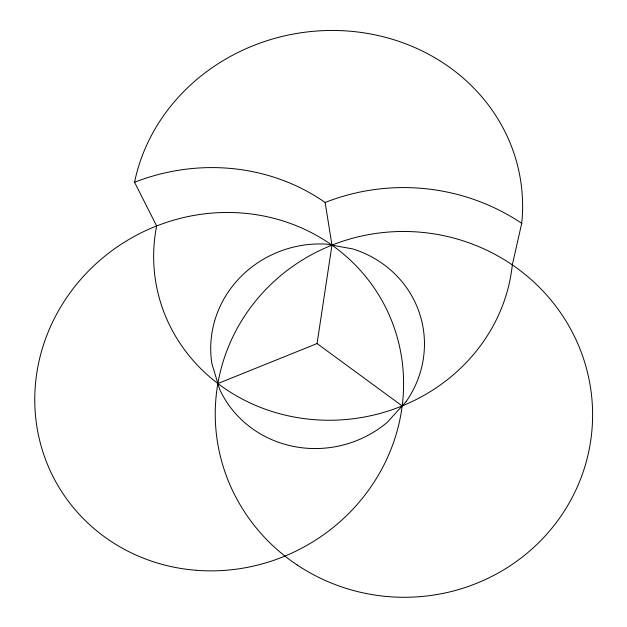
<?xml version="1.0" encoding="UTF-8"?>
<svg xmlns="http://www.w3.org/2000/svg" width="627" height="627" viewBox="0 0 627 627"><rect width="100%" height="100%" fill="white"/><g stroke="black" fill="none" stroke-linecap="round" stroke-linejoin="round"><path stroke-width="0.94" d="M217.882 383.536L317.074 343.557L331.957 245.149L325.147 202.482A203.83 191.588 -27.3 0 0 134.554 182.261L156.64 225.971A180.082 167.362 -9.4 0 0 308.335 419.118A180.082 167.362 -9.4 0 0 512.314 264.884L521.727 223.33A196.173 180.231 -9.5 0 0 354.474 31.632A196.173 180.231 -9.5 0 0 134.554 182.261M317.074 343.557L402.181 405.935M325.147 202.482A206.393 198.61 0.4 0 1 521.727 223.33M406.233 401.492L387.306 422.277A107.154 102.021 -13.5 0 1 219.536 389.061L211.855 363.472A107.154 102.021 -13.5 0 1 326.244 244.115L352.876 248.95A107.154 102.021 -13.5 0 1 406.233 401.492M196.494 570.319A186.58 176.947 -28.6 0 0 389.022 314.566A186.58 176.947 -28.6 0 0 72.019 290.144A186.58 176.947 -28.6 0 0 196.494 570.319M297.143 564.951A188.688 182.896 2 0 0 592.037 429.017A188.688 182.896 2 0 0 322.607 249.162A188.688 182.896 2 0 0 297.143 564.951"/></g></svg>
